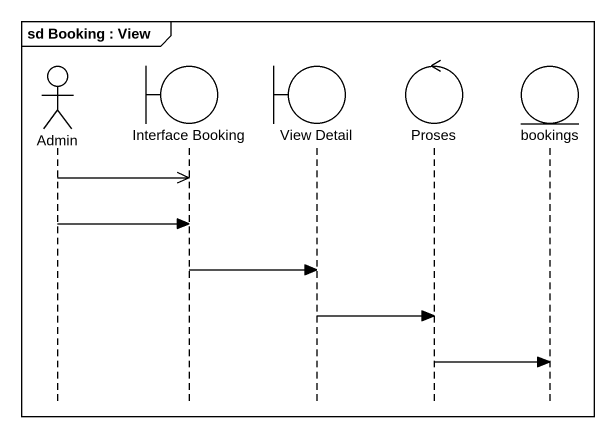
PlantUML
@startuml
mainframe sd Booking : View
hide footbox
actor Admin
boundary "Interface Booking" as Interface_Booking
boundary "View Detail" as View_Detail
control Proses
entity bookings

Admin ->> Interface_Booking
Admin -> Interface_Booking
Interface_Booking -> View_Detail
View_Detail -> Proses
Proses -> bookings
@enduml
